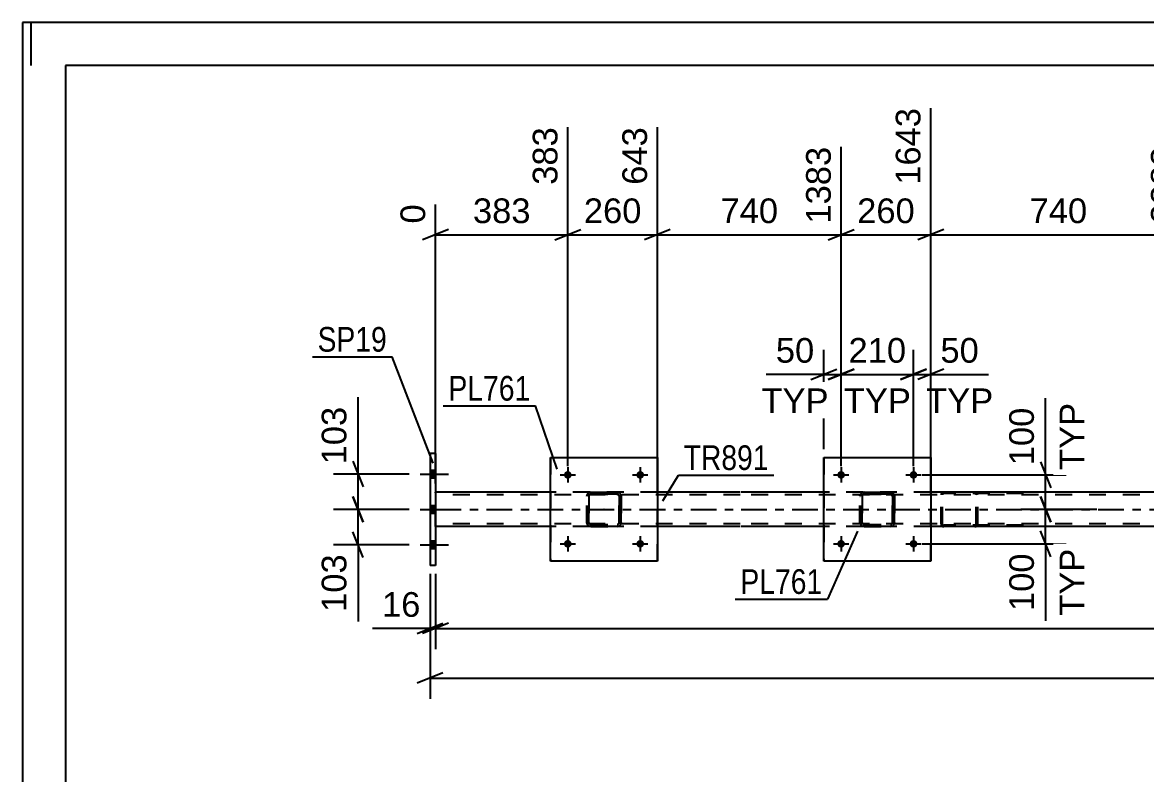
# Model space of a CAD drawing. Header units: millimetres. Extents: x 0 to 841, y 0 to 594.
# Drawn here: x 0 to 130.3, y 506.8 to 594 of the extents above; entities that cross this region are included whole.
import ezdxf

# ---------------------------------------------------------------- set-up
doc = ezdxf.new("R2010")
doc.units = ezdxf.units.MM
doc.linetypes.add('DXK_LINE_DOT2', pattern=[3.9198, 1.9599, -1.9599])
doc.linetypes.add('DXK_LINE_DOT3', pattern=[5.9187, 2.979, -0.9799, 0.9799, -0.9799])
doc.styles.add('Arial', font='ARIAL.TTF', dxfattribs={"height": 0.2})
doc.styles.add('Arial Narrow', font='ARIALN.TTF', dxfattribs={"height": 0.2})

# ---------------------------------------------------------------- blocks, each defined once
blk = doc.blocks.new('Unknown-814761036-1137')
at = {"color": 5, "linetype": 'Continuous'}
for p, q in [((841, 594), (0, 594)), ((0, 594), (0, 0)), ((1, 589), (1, 594)), ((836, 589), (5, 589)), ((5, 589), (5, 5))]:
    blk.add_line(p, q, dxfattribs=at)
blk = doc.blocks.new('Part-814761036-1291 - 1274')
at = {"color": 2, "linetype": 'Continuous'}
for p, q in [((47.91, 543.99), (47.27, 543.99)), ((47.27, 543.99), (47.27, 530.99)), ((47.91, 543.99), (47.91, 530.99)), ((47.91, 530.99), (47.27, 530.99))]:
    blk.add_line(p, q, dxfattribs=at)
blk = doc.blocks.new('Part-814761036-1306 - 1274')
at = {"color": 2, "linetype": 'Continuous'}
for p, q in [((61.25, 539.49), (47.91, 539.49)), ((83.25, 539.49), (73.65, 539.49)), ((92.95, 539.49), (83.35, 539.49)), ((132.95, 539.49), (105.35, 539.49)), ((61.25, 535.49), (47.91, 535.49)), ((83.25, 535.49), (73.65, 535.49)), ((92.95, 535.49), (83.35, 535.49)), ((132.95, 535.49), (105.35, 535.49))]:
    blk.add_line(p, q, dxfattribs=at)
at = {"color": 7, "linetype": 'DXK_LINE_DOT2'}
for p, q in [((47.91, 535.49), (47.91, 539.49)), ((73.65, 539.49), (61.25, 539.49)), ((105.35, 539.49), (92.95, 539.49)), ((83.25, 539.17), (47.91, 539.17)), ((760.68, 539.17), (83.35, 539.17)), ((83.25, 535.81), (47.91, 535.81)), ((73.65, 535.49), (61.25, 535.49)), ((760.68, 535.81), (83.35, 535.81)), ((105.35, 535.49), (92.95, 535.49))]:
    blk.add_line(p, q, dxfattribs=at)
at = {"color": 7, "linetype": 'DXK_LINE_DOT3'}
for p, q in [((47.91, 537.49), (83.25, 537.49)), ((83.35, 537.49), (760.68, 537.49))]:
    blk.add_line(p, q, dxfattribs=at)
blk = doc.blocks.new('Bolt-814761036-1453 - 1274')
at = {"linetype": 'Continuous'}
for points in [[(62.81, 533.49), (62.82, 533.58), (62.85, 533.67), (62.89, 533.75), (62.95, 533.82), (63.03, 533.87), (63.11, 533.91), (63.2, 533.93), (63.3, 533.93), (63.39, 533.91), (63.47, 533.87), (63.54, 533.82), (63.61, 533.75), (63.65, 533.67), (63.68, 533.58), (63.69, 533.49), (63.68, 533.4), (63.65, 533.31), (63.61, 533.23), (63.54, 533.16), (63.47, 533.11), (63.39, 533.07), (63.3, 533.05), (63.2, 533.05), (63.11, 533.07), (63.03, 533.11), (62.95, 533.16), (62.89, 533.23), (62.85, 533.31), (62.82, 533.4)], [(71.21, 533.49), (71.22, 533.58), (71.25, 533.67), (71.29, 533.75), (71.35, 533.82), (71.43, 533.87), (71.51, 533.91), (71.6, 533.93), (71.7, 533.93), (71.79, 533.91), (71.87, 533.87), (71.94, 533.82), (72.01, 533.75), (72.05, 533.67), (72.08, 533.58), (72.09, 533.49), (72.08, 533.4), (72.05, 533.31), (72.01, 533.23), (71.94, 533.16), (71.87, 533.11), (71.79, 533.07), (71.7, 533.05), (71.6, 533.05), (71.51, 533.07), (71.43, 533.11), (71.35, 533.16), (71.29, 533.23), (71.25, 533.31), (71.22, 533.4)]]:
    blk.add_hatch(color=1, dxfattribs=at).paths.add_polyline_path(points)
at = {"color": 1, "linetype": 'Continuous'}
for p, q in [((63.25, 534.37), (63.25, 532.61)), ((71.65, 534.37), (71.65, 532.61)), ((62.37, 533.49), (64.13, 533.49)), ((70.77, 533.49), (72.53, 533.49))]:
    blk.add_line(p, q, dxfattribs=at)
blk = doc.blocks.new('Bolt-814761036-1458 - 1274')
at = {"linetype": 'Continuous'}
for points in [[(47.91, 541.15), (47.91, 542.03), (47.27, 542.03), (47.27, 541.15)], [(47.91, 541.15), (47.91, 542.03), (47.27, 542.03), (47.27, 541.15)], [(47.91, 541.15), (47.91, 542.03), (47.27, 542.03), (47.27, 541.15)], [(47.91, 537.05), (47.91, 537.93), (47.27, 537.93), (47.27, 537.05)], [(47.91, 537.05), (47.91, 537.93), (47.27, 537.93), (47.27, 537.05)], [(47.91, 532.95), (47.91, 533.83), (47.27, 533.83), (47.27, 532.95)], [(47.91, 532.95), (47.91, 533.83), (47.27, 533.83), (47.27, 532.95)], [(47.91, 532.95), (47.91, 533.83), (47.27, 533.83), (47.27, 532.95)]]:
    blk.add_hatch(color=1, dxfattribs=at).paths.add_polyline_path(points)
at = {"color": 1, "linetype": 'Continuous'}
for p, q in [((47.27, 542.03), (47.91, 542.03)), ((47.27, 542.03), (47.91, 542.03)), ((47.27, 542.03), (47.91, 542.03)), ((46.11, 541.59), (49.43, 541.59)), ((46.11, 541.59), (49.43, 541.59)), ((46.11, 541.59), (49.43, 541.59)), ((47.27, 541.15), (47.91, 541.15)), ((47.27, 541.15), (47.91, 541.15)), ((47.27, 541.15), (47.91, 541.15)), ((46.11, 537.49), (49.43, 537.49)), ((46.11, 537.49), (49.43, 537.49)), ((47.27, 537.93), (47.91, 537.93)), ((47.27, 537.93), (47.91, 537.93)), ((47.27, 537.05), (47.91, 537.05)), ((47.27, 537.05), (47.91, 537.05)), ((46.11, 533.39), (49.43, 533.39)), ((46.11, 533.39), (49.43, 533.39)), ((46.11, 533.39), (49.43, 533.39)), ((47.27, 533.83), (47.91, 533.83)), ((47.27, 533.83), (47.91, 533.83)), ((47.27, 533.83), (47.91, 533.83)), ((47.27, 532.95), (47.91, 532.95)), ((47.27, 532.95), (47.91, 532.95)), ((47.27, 532.95), (47.91, 532.95))]:
    blk.add_line(p, q, dxfattribs=at)
blk = doc.blocks.new('Part-814761036-1539 - 1274')
at = {"color": 7, "linetype": 'DXK_LINE_DOT2'}
for p, q in [((97.44, 539.45), (97.62, 539.49)), ((97.63, 539.49), (97.45, 539.45)), ((97.63, 539.49), (97.62, 539.49)), ((97.62, 539.49), (100.66, 539.49)), ((97.63, 539.49), (100.67, 539.49)), ((100.66, 539.49), (100.67, 539.49)), ((100.66, 539.49), (100.85, 539.45)), ((100.85, 539.45), (100.67, 539.49)), ((97.14, 539.01), (97.18, 539.19)), ((97.14, 539.01), (97.15, 539.01)), ((97.14, 535.97), (97.14, 539.01)), ((97.19, 539.19), (97.15, 539.01)), ((97.15, 535.97), (97.15, 539.01)), ((97.4, 539.1), (97.38, 539.01)), ((97.39, 539.01), (97.38, 539.01)), ((97.38, 539.01), (97.38, 535.97)), ((97.39, 539.01), (97.41, 539.1)), ((97.39, 535.97), (97.39, 539.01)), ((97.45, 539.18), (97.4, 539.1)), ((97.41, 539.1), (97.46, 539.18)), ((97.53, 539.23), (97.45, 539.18)), ((97.46, 539.18), (97.54, 539.23)), ((97.62, 539.25), (97.53, 539.23)), ((97.54, 539.23), (97.63, 539.25)), ((97.62, 539.25), (97.63, 539.25)), ((100.66, 539.25), (97.62, 539.25)), ((97.63, 539.25), (100.67, 539.25)), ((100.67, 539.25), (100.66, 539.25)), ((100.76, 539.23), (100.66, 539.25)), ((100.67, 539.25), (100.76, 539.23)), ((100.76, 539.23), (100.76, 539.23)), ((100.76, 539.23), (100.84, 539.18)), ((100.83, 539.18), (100.76, 539.23)), ((100.89, 539.1), (100.83, 539.18)), ((100.84, 539.18), (100.89, 539.1)), ((100.89, 539.1), (100.91, 539.01)), ((100.9, 539.01), (100.89, 539.1)), ((100.91, 539.01), (100.9, 539.01)), ((100.9, 539.01), (100.9, 535.97)), ((100.91, 535.97), (100.91, 539.01)), ((101.11, 539.19), (101.14, 539.01)), ((101.15, 539.01), (101.11, 539.19)), ((101.15, 539.01), (101.14, 539.01)), ((101.14, 539.01), (101.14, 535.97)), ((101.15, 535.97), (101.15, 539.01)), ((97.15, 535.97), (97.14, 535.97)), ((97.18, 535.78), (97.14, 535.97)), ((97.15, 535.97), (97.19, 535.78)), ((97.38, 535.97), (97.39, 535.97)), ((97.38, 535.97), (97.4, 535.88)), ((97.41, 535.88), (97.39, 535.97)), ((97.4, 535.88), (97.45, 535.8)), ((97.46, 535.8), (97.41, 535.88)), ((97.44, 535.53), (97.45, 535.52)), ((97.62, 535.49), (97.44, 535.53)), ((97.45, 535.8), (97.53, 535.75)), ((97.45, 535.52), (97.63, 535.49)), ((97.54, 535.75), (97.46, 535.8)), ((97.53, 535.75), (97.62, 535.73)), ((97.63, 535.73), (97.54, 535.75)), ((97.63, 535.73), (97.62, 535.73)), ((97.62, 535.73), (100.66, 535.73)), ((97.63, 535.49), (97.62, 535.49)), ((97.62, 535.49), (100.66, 535.49)), ((97.63, 535.73), (100.67, 535.73)), ((97.63, 535.49), (100.67, 535.49)), ((100.66, 535.73), (100.76, 535.75)), ((100.66, 535.73), (100.67, 535.73)), ((100.85, 535.53), (100.66, 535.49)), ((100.66, 535.49), (100.67, 535.49)), ((100.76, 535.75), (100.67, 535.73)), ((100.67, 535.49), (100.85, 535.52)), ((100.84, 535.8), (100.76, 535.75)), ((100.76, 535.75), (100.83, 535.8)), ((100.83, 535.8), (100.89, 535.88)), ((100.89, 535.88), (100.84, 535.8)), ((100.91, 535.97), (100.89, 535.88)), ((100.89, 535.88), (100.9, 535.97)), ((100.9, 535.97), (100.91, 535.97)), ((101.14, 535.97), (101.11, 535.78)), ((101.11, 535.78), (101.15, 535.97)), ((101.14, 535.97), (101.15, 535.97))]:
    blk.add_line(p, q, dxfattribs=at)
at = {"color": 7, "linetype": 'DXK_LINE_DOT3'}
blk.add_line((99.15, 537.49), (99.14, 537.49), dxfattribs=at)
at = {"color": 7, "linetype": 'DXK_LINE_DOT2'}
for centre, start, end in [((97.62, 539.01), 112.5, 157.5), ((97.63, 539.01), 112.5, 157.5), ((100.66, 539.01), 22.5, 67.5), ((100.67, 539.01), 22.5, 67.5), ((97.62, 535.97), 202.5, 247.5), ((97.63, 535.97), 202.5, 247.5), ((100.66, 535.97), 292.5, 337.5), ((100.67, 535.97), 292.5, 337.5)]:
    blk.add_arc(centre, 0.48, start, end, dxfattribs=at)
blk = doc.blocks.new('Bolt-814761036-1452 - 1274')
at = {"linetype": 'Continuous'}
for points in [[(94.51, 541.49), (94.52, 541.58), (94.55, 541.67), (94.59, 541.75), (94.65, 541.82), (94.73, 541.87), (94.81, 541.91), (94.9, 541.93), (95, 541.93), (95.09, 541.91), (95.17, 541.87), (95.24, 541.82), (95.31, 541.75), (95.35, 541.67), (95.38, 541.58), (95.39, 541.49), (95.38, 541.4), (95.35, 541.31), (95.31, 541.23), (95.24, 541.16), (95.17, 541.11), (95.09, 541.07), (95, 541.05), (94.9, 541.05), (94.81, 541.07), (94.73, 541.11), (94.65, 541.16), (94.59, 541.23), (94.55, 541.31), (94.52, 541.4)], [(102.91, 541.49), (102.92, 541.58), (102.95, 541.67), (102.99, 541.75), (103.05, 541.82), (103.13, 541.87), (103.21, 541.91), (103.3, 541.93), (103.4, 541.93), (103.49, 541.91), (103.57, 541.87), (103.64, 541.82), (103.71, 541.75), (103.75, 541.67), (103.78, 541.58), (103.79, 541.49), (103.78, 541.4), (103.75, 541.31), (103.71, 541.23), (103.64, 541.16), (103.57, 541.11), (103.49, 541.07), (103.4, 541.05), (103.3, 541.05), (103.21, 541.07), (103.13, 541.11), (103.05, 541.16), (102.99, 541.23), (102.95, 541.31), (102.92, 541.4)]]:
    blk.add_hatch(color=1, dxfattribs=at).paths.add_polyline_path(points)
at = {"color": 1, "linetype": 'Continuous'}
for p, q in [((94.95, 542.37), (94.95, 540.61)), ((103.35, 542.37), (103.35, 540.61)), ((94.07, 541.49), (95.83, 541.49)), ((102.47, 541.49), (104.23, 541.49))]:
    blk.add_line(p, q, dxfattribs=at)
blk = doc.blocks.new('Bolt-814761036-1454 - 1274')
at = {"linetype": 'Continuous'}
for points in [[(62.81, 541.49), (62.82, 541.58), (62.85, 541.67), (62.89, 541.75), (62.95, 541.82), (63.03, 541.87), (63.11, 541.91), (63.2, 541.93), (63.3, 541.93), (63.39, 541.91), (63.47, 541.87), (63.54, 541.82), (63.61, 541.75), (63.65, 541.67), (63.68, 541.58), (63.69, 541.49), (63.68, 541.4), (63.65, 541.31), (63.61, 541.23), (63.54, 541.16), (63.47, 541.11), (63.39, 541.07), (63.3, 541.05), (63.2, 541.05), (63.11, 541.07), (63.03, 541.11), (62.95, 541.16), (62.89, 541.23), (62.85, 541.31), (62.82, 541.4)], [(71.21, 541.49), (71.22, 541.58), (71.25, 541.67), (71.29, 541.75), (71.35, 541.82), (71.43, 541.87), (71.51, 541.91), (71.6, 541.93), (71.7, 541.93), (71.79, 541.91), (71.87, 541.87), (71.94, 541.82), (72.01, 541.75), (72.05, 541.67), (72.08, 541.58), (72.09, 541.49), (72.08, 541.4), (72.05, 541.31), (72.01, 541.23), (71.94, 541.16), (71.87, 541.11), (71.79, 541.07), (71.7, 541.05), (71.6, 541.05), (71.51, 541.07), (71.43, 541.11), (71.35, 541.16), (71.29, 541.23), (71.25, 541.31), (71.22, 541.4)]]:
    blk.add_hatch(color=1, dxfattribs=at).paths.add_polyline_path(points)
at = {"color": 1, "linetype": 'Continuous'}
for p, q in [((63.25, 542.37), (63.25, 540.61)), ((71.65, 542.37), (71.65, 540.61)), ((62.37, 541.49), (64.13, 541.49)), ((70.77, 541.49), (72.53, 541.49))]:
    blk.add_line(p, q, dxfattribs=at)
blk = doc.blocks.new('Bolt-814761036-1469 - 1274')
at = {"linetype": 'Continuous'}
for points in [[(94.51, 533.49), (94.52, 533.58), (94.55, 533.67), (94.59, 533.75), (94.65, 533.82), (94.73, 533.87), (94.81, 533.91), (94.9, 533.93), (95, 533.93), (95.09, 533.91), (95.17, 533.87), (95.24, 533.82), (95.31, 533.75), (95.35, 533.67), (95.38, 533.58), (95.39, 533.49), (95.38, 533.4), (95.35, 533.31), (95.31, 533.23), (95.24, 533.16), (95.17, 533.11), (95.09, 533.07), (95, 533.05), (94.9, 533.05), (94.81, 533.07), (94.73, 533.11), (94.65, 533.16), (94.59, 533.23), (94.55, 533.31), (94.52, 533.4)], [(102.91, 533.49), (102.92, 533.58), (102.95, 533.67), (102.99, 533.75), (103.05, 533.82), (103.13, 533.87), (103.21, 533.91), (103.3, 533.93), (103.4, 533.93), (103.49, 533.91), (103.57, 533.87), (103.64, 533.82), (103.71, 533.75), (103.75, 533.67), (103.78, 533.58), (103.79, 533.49), (103.78, 533.4), (103.75, 533.31), (103.71, 533.23), (103.64, 533.16), (103.57, 533.11), (103.49, 533.07), (103.4, 533.05), (103.3, 533.05), (103.21, 533.07), (103.13, 533.11), (103.05, 533.16), (102.99, 533.23), (102.95, 533.31), (102.92, 533.4)]]:
    blk.add_hatch(color=1, dxfattribs=at).paths.add_polyline_path(points)
at = {"color": 1, "linetype": 'Continuous'}
for p, q in [((94.95, 534.37), (94.95, 532.61)), ((103.35, 534.37), (103.35, 532.61)), ((94.07, 533.49), (95.83, 533.49)), ((102.47, 533.49), (104.23, 533.49))]:
    blk.add_line(p, q, dxfattribs=at)
blk = doc.blocks.new('Part-814761036-1478 - 1274')
at = {"color": 7, "linetype": 'DXK_LINE_DOT2'}
for p, q in [((106.56, 539.29), (106.54, 539.17)), ((106.72, 539.23), (106.76, 539.28)), ((106.88, 539.49), (106.75, 539.46)), ((106.76, 539.28), (106.81, 539.32)), ((106.81, 539.32), (106.88, 539.33)), ((116.11, 539.49), (106.88, 539.49)), ((116.11, 539.33), (106.88, 539.33)), ((110.58, 539.46), (110.45, 539.49)), ((110.45, 539.33), (110.52, 539.32)), ((110.52, 539.32), (110.54, 539.3)), ((110.54, 539.3), (110.57, 539.28)), ((110.57, 539.28), (110.61, 539.23)), ((110.79, 539.17), (110.77, 539.29)), ((106.54, 535.81), (106.54, 539.17)), ((106.71, 539.17), (106.72, 539.23)), ((106.71, 535.81), (106.71, 539.17)), ((110.61, 539.23), (110.62, 539.17)), ((110.62, 535.81), (110.62, 539.17)), ((110.79, 535.81), (110.79, 539.17)), ((106.54, 535.81), (106.56, 535.69)), ((106.72, 535.75), (106.71, 535.81)), ((106.76, 535.7), (106.72, 535.75)), ((106.75, 535.51), (106.88, 535.49)), ((106.76, 535.7), (106.79, 535.68)), ((106.79, 535.68), (106.81, 535.66)), ((106.81, 535.66), (106.88, 535.65)), ((116.11, 535.65), (106.88, 535.65)), ((116.11, 535.49), (106.88, 535.49)), ((110.52, 535.66), (110.45, 535.65)), ((110.45, 535.49), (110.58, 535.51)), ((110.57, 535.7), (110.52, 535.66)), ((110.61, 535.75), (110.57, 535.7)), ((110.62, 535.81), (110.61, 535.75)), ((110.77, 535.69), (110.79, 535.81))]:
    blk.add_line(p, q, dxfattribs=at)
for centre, start, end in [((106.86, 539.15), 110.7583, 155.68), ((110.47, 539.15), 24.32, 69.2417), ((106.86, 535.82), 204.32, 249.2417), ((110.47, 535.82), 290.7583, 335.68)]:
    blk.add_arc(centre, 0.331, start, end, dxfattribs=at)
blk = doc.blocks.new('Part-814761036-1532 - 1274')
at = {"color": 2, "linetype": 'Continuous'}
for p, q in [((61.25, 531.49), (61.25, 543.49)), ((61.25, 543.49), (61.25, 543.49)), ((61.25, 543.49), (73.65, 543.49)), ((73.65, 543.49), (73.65, 531.49)), ((61.25, 531.49), (61.25, 531.49)), ((73.65, 531.49), (61.25, 531.49))]:
    blk.add_line(p, q, dxfattribs=at)
at = {"color": 7, "linetype": 'DXK_LINE_DOT2'}
for p, q in [((61.25, 543.49), (61.25, 531.49)), ((61.25, 543.49), (61.25, 543.49)), ((73.65, 531.49), (73.65, 543.49)), ((61.25, 531.49), (61.25, 531.49))]:
    blk.add_line(p, q, dxfattribs=at)
blk = doc.blocks.new('Part-814761036-1533 - 1274')
at = {"color": 7, "linetype": 'DXK_LINE_DOT2'}
for p, q in [((65.74, 539.45), (65.92, 539.49)), ((65.93, 539.49), (65.75, 539.45)), ((65.93, 539.49), (65.92, 539.49)), ((65.92, 539.49), (68.96, 539.49)), ((65.93, 539.49), (68.97, 539.49)), ((68.96, 539.49), (68.97, 539.49)), ((68.96, 539.49), (69.15, 539.45)), ((69.15, 539.45), (68.97, 539.49)), ((65.44, 539.01), (65.48, 539.19)), ((65.44, 539.01), (65.45, 539.01)), ((65.44, 535.97), (65.44, 539.01)), ((65.49, 539.19), (65.45, 539.01)), ((65.45, 535.97), (65.45, 539.01)), ((65.7, 539.1), (65.68, 539.01)), ((65.69, 539.01), (65.68, 539.01)), ((65.68, 539.01), (65.68, 535.97)), ((65.69, 539.01), (65.71, 539.1)), ((65.69, 535.97), (65.69, 539.01)), ((65.75, 539.18), (65.7, 539.1)), ((65.71, 539.1), (65.76, 539.18)), ((65.83, 539.23), (65.75, 539.18)), ((65.76, 539.18), (65.84, 539.23)), ((65.92, 539.25), (65.83, 539.23)), ((65.84, 539.23), (65.93, 539.25)), ((65.92, 539.25), (65.93, 539.25)), ((68.96, 539.25), (65.92, 539.25)), ((65.93, 539.25), (68.97, 539.25)), ((68.97, 539.25), (68.96, 539.25)), ((69.06, 539.23), (68.96, 539.25)), ((68.97, 539.25), (69.06, 539.23)), ((69.06, 539.23), (69.06, 539.23)), ((69.06, 539.23), (69.14, 539.18)), ((69.13, 539.18), (69.06, 539.23)), ((69.19, 539.1), (69.13, 539.18)), ((69.14, 539.18), (69.19, 539.1)), ((69.19, 539.1), (69.21, 539.01)), ((69.2, 539.01), (69.19, 539.1)), ((69.21, 539.01), (69.2, 539.01)), ((69.2, 539.01), (69.2, 535.97)), ((69.21, 535.97), (69.21, 539.01)), ((69.41, 539.19), (69.44, 539.01)), ((69.45, 539.01), (69.41, 539.19)), ((69.45, 539.01), (69.44, 539.01)), ((69.44, 539.01), (69.44, 535.97)), ((69.45, 535.97), (69.45, 539.01)), ((65.45, 535.97), (65.44, 535.97)), ((65.48, 535.78), (65.44, 535.97)), ((65.45, 535.97), (65.49, 535.78)), ((65.68, 535.97), (65.69, 535.97)), ((65.68, 535.97), (65.7, 535.88)), ((65.71, 535.88), (65.69, 535.97)), ((65.7, 535.88), (65.75, 535.8)), ((65.76, 535.8), (65.71, 535.88)), ((65.74, 535.53), (65.75, 535.52)), ((65.92, 535.49), (65.74, 535.53)), ((65.75, 535.8), (65.83, 535.75)), ((65.75, 535.52), (65.93, 535.49)), ((65.84, 535.75), (65.76, 535.8)), ((65.83, 535.75), (65.92, 535.73)), ((65.93, 535.73), (65.84, 535.75)), ((65.93, 535.73), (65.92, 535.73)), ((65.92, 535.73), (68.96, 535.73)), ((65.93, 535.49), (65.92, 535.49)), ((65.92, 535.49), (68.96, 535.49)), ((65.93, 535.73), (68.97, 535.73)), ((65.93, 535.49), (68.97, 535.49)), ((68.96, 535.73), (69.06, 535.75)), ((68.96, 535.73), (68.97, 535.73)), ((69.15, 535.53), (68.96, 535.49)), ((68.96, 535.49), (68.97, 535.49)), ((69.06, 535.75), (68.97, 535.73)), ((68.97, 535.49), (69.15, 535.52)), ((69.14, 535.8), (69.06, 535.75)), ((69.06, 535.75), (69.13, 535.8)), ((69.13, 535.8), (69.19, 535.88)), ((69.19, 535.88), (69.14, 535.8)), ((69.21, 535.97), (69.19, 535.88)), ((69.19, 535.88), (69.2, 535.97)), ((69.2, 535.97), (69.21, 535.97)), ((69.44, 535.97), (69.41, 535.78)), ((69.41, 535.78), (69.45, 535.97)), ((69.44, 535.97), (69.45, 535.97))]:
    blk.add_line(p, q, dxfattribs=at)
at = {"color": 7, "linetype": 'DXK_LINE_DOT3'}
blk.add_line((67.45, 537.49), (67.44, 537.49), dxfattribs=at)
at = {"color": 7, "linetype": 'DXK_LINE_DOT2'}
for centre, start, end in [((65.92, 539.01), 112.5, 157.5), ((65.93, 539.01), 112.5, 157.5), ((68.96, 539.01), 22.5, 67.5), ((68.97, 539.01), 22.5, 67.5), ((65.92, 535.97), 202.5, 247.5), ((65.93, 535.97), 202.5, 247.5), ((68.96, 535.97), 292.5, 337.5), ((68.97, 535.97), 292.5, 337.5)]:
    blk.add_arc(centre, 0.48, start, end, dxfattribs=at)
blk = doc.blocks.new('Part-814761036-1538 - 1274')
at = {"color": 2, "linetype": 'Continuous'}
for p, q in [((92.95, 531.49), (92.95, 543.49)), ((92.95, 543.49), (92.95, 543.49)), ((92.95, 543.49), (105.35, 543.49)), ((105.35, 543.49), (105.35, 531.49)), ((92.95, 531.49), (92.95, 531.49)), ((105.35, 531.49), (92.95, 531.49))]:
    blk.add_line(p, q, dxfattribs=at)
at = {"color": 7, "linetype": 'DXK_LINE_DOT2'}
for p, q in [((92.95, 543.49), (92.95, 531.49)), ((92.95, 543.49), (92.95, 543.49)), ((105.35, 531.49), (105.35, 543.49)), ((92.95, 531.49), (92.95, 531.49))]:
    blk.add_line(p, q, dxfattribs=at)
blk = doc.blocks.new('StraightDimension-814761036-1686 - 1274')
at = {"color": 7, "linetype": 'Continuous'}
for p, q in [((47.27, 529.99), (47.27, 521.27)), ((47.91, 529.99), (47.91, 521.27)), ((47.27, 523.67), (40.58, 523.67)), ((47.27, 523.67), (40.58, 523.67)), ((45.77, 523.07), (48.77, 524.27)), ((49.41, 524.27), (46.41, 523.07)), ((47.27, 523.67), (47.91, 523.67))]:
    blk.add_line(p, q, dxfattribs=at)
at = {"color": 0}
blk.add_wipeout([(46.75, 524.42), (46.75, 528.62), (41.1, 528.62), (41.1, 524.42)], dxfattribs=at)
at = {"color": 3, "style": 'Arial'}
blk.add_text('16', height=2.865, dxfattribs=at).set_placement((41.7, 525.02))
blk = doc.blocks.new('StraightDimension-814761036-12335 - 1274')
at = {"color": 7, "linetype": 'Continuous'}
for p, q in [((105.35, 540.49), (105.35, 584.05)), ((94.95, 542.49), (94.95, 579.55)), ((93.45, 568.76), (96.45, 569.96)), ((94.95, 569.36), (105.35, 569.36)), ((106.85, 569.96), (103.85, 568.76))]:
    blk.add_line(p, q, dxfattribs=at)
at = {"color": 0}
blk.add_wipeout([(104.08, 570.11), (104.08, 574.31), (96.21, 574.31), (96.21, 570.11)], dxfattribs=at)
at = {"color": 3, "style": 'Arial'}
blk.add_text('260', height=2.865, dxfattribs=at).set_placement((96.81, 570.71))
at = {"color": 0, "linetype": 'Continuous'}
blk.add_wipeout([(104.75, 584.65), (100.55, 584.65), (100.55, 574.56), (104.75, 574.56)], dxfattribs=at)
at = {"color": 3, "linetype": 'Continuous', "style": 'Arial'}
blk.add_text('1643', height=2.865, rotation=90.0002, dxfattribs=at).set_placement((104.15, 575.16))
blk = doc.blocks.new('StraightDimension-814761036-1625 - 1274')
at = {"color": 7, "linetype": 'Continuous'}
for p, q in [((118.66, 541.49), (118.66, 550.41)), ((118.66, 541.49), (118.66, 550.41)), ((118.06, 542.99), (119.26, 539.99)), ((104.35, 541.49), (121.06, 541.49)), ((118.66, 537.49), (118.66, 541.49)), ((119.26, 535.99), (118.06, 538.99)), ((124.62, 537.49), (115.81, 537.49))]:
    blk.add_line(p, q, dxfattribs=at)
at = {"color": 0}
blk.add_wipeout([(117.91, 549.88), (113.71, 549.88), (113.71, 542.01), (117.91, 542.01)], dxfattribs=at)
at = {"color": 0, "linetype": 'Continuous'}
blk.add_wipeout([(123.76, 550.44), (119.56, 550.44), (119.56, 541.46), (123.76, 541.46)], dxfattribs=at)
at = {"color": 3, "style": 'Arial'}
blk.add_text('100', height=2.865, rotation=90.0002, dxfattribs=at).set_placement((117.31, 542.61))
at = {"color": 3, "linetype": 'Continuous', "style": 'Arial'}
blk.add_text('TYP', height=2.865, rotation=90.0002, dxfattribs=at).set_placement((123.16, 542.06))
blk = doc.blocks.new('StraightDimension-814761036-1596 - 1274')
at = {"color": 7, "linetype": 'Continuous'}
for p, q in [((118.06, 538.99), (119.26, 535.99)), ((124.62, 537.49), (115.81, 537.49)), ((118.66, 533.49), (118.66, 537.49)), ((119.26, 531.99), (118.06, 534.99)), ((104.35, 533.49), (121.06, 533.49)), ((118.66, 533.49), (118.66, 524.57)), ((118.66, 533.49), (118.66, 524.57))]:
    blk.add_line(p, q, dxfattribs=at)
at = {"color": 0}
blk.add_wipeout([(117.91, 532.96), (113.71, 532.96), (113.71, 525.09), (117.91, 525.09)], dxfattribs=at)
at = {"color": 0, "linetype": 'Continuous'}
blk.add_wipeout([(123.76, 533.52), (119.56, 533.52), (119.56, 524.54), (123.76, 524.54)], dxfattribs=at)
at = {"color": 3, "style": 'Arial'}
blk.add_text('100', height=2.865, rotation=90.0002, dxfattribs=at).set_placement((117.31, 525.69))
at = {"color": 3, "linetype": 'Continuous', "style": 'Arial'}
blk.add_text('TYP', height=2.865, rotation=90.0002, dxfattribs=at).set_placement((123.16, 525.14))
blk = doc.blocks.new('StraightDimension-814761036-1646 - 1274')
at = {"color": 7, "linetype": 'Continuous'}
for p, q in [((92.95, 544.49), (92.95, 556.01)), ((94.95, 542.49), (94.95, 556.01)), ((91.45, 552.56), (94.45, 553.76)), ((96.45, 553.76), (93.45, 552.56)), ((92.95, 553.16), (86.25, 553.16)), ((92.95, 553.16), (86.25, 553.16)), ((92.95, 553.16), (94.95, 553.16))]:
    blk.add_line(p, q, dxfattribs=at)
at = {"color": 0}
blk.add_wipeout([(92.42, 553.91), (92.42, 558.11), (86.78, 558.11), (86.78, 553.91)], dxfattribs=at)
at = {"color": 0, "linetype": 'Continuous'}
blk.add_wipeout([(94.09, 548.06), (94.09, 552.26), (85.11, 552.26), (85.11, 548.06)], dxfattribs=at)
at = {"color": 3, "style": 'Arial'}
blk.add_text('50', height=2.865, dxfattribs=at).set_placement((87.38, 554.51))
at = {"color": 3, "linetype": 'Continuous', "style": 'Arial'}
blk.add_text('TYP', height=2.865, dxfattribs=at).set_placement((85.71, 548.66))
blk = doc.blocks.new('StraightDimension-814761036-1654 - 1274')
at = {"color": 7, "linetype": 'Continuous'}
for p, q in [((94.95, 542.49), (94.95, 556.01)), ((103.35, 542.49), (103.35, 556.01)), ((93.45, 552.56), (96.45, 553.76)), ((104.85, 553.76), (101.85, 552.56)), ((94.95, 553.16), (103.35, 553.16))]:
    blk.add_line(p, q, dxfattribs=at)
at = {"color": 0}
blk.add_wipeout([(103.08, 553.91), (103.08, 558.11), (95.21, 558.11), (95.21, 553.91)], dxfattribs=at)
at = {"color": 0, "linetype": 'Continuous'}
blk.add_wipeout([(103.64, 548.06), (103.64, 552.26), (94.66, 552.26), (94.66, 548.06)], dxfattribs=at)
at = {"color": 3, "style": 'Arial'}
blk.add_text('210', height=2.865, dxfattribs=at).set_placement((95.81, 554.51))
at = {"color": 3, "linetype": 'Continuous', "style": 'Arial'}
blk.add_text('TYP', height=2.865, dxfattribs=at).set_placement((95.26, 548.66))
blk = doc.blocks.new('StraightDimension-814761036-1658 - 1274')
at = {"color": 7, "linetype": 'Continuous'}
for p, q in [((103.35, 542.49), (103.35, 556.01)), ((105.35, 544.49), (105.35, 556.01)), ((101.85, 552.56), (104.85, 553.76)), ((106.85, 553.76), (103.85, 552.56)), ((103.35, 553.16), (105.35, 553.16)), ((105.35, 553.16), (112.05, 553.16)), ((105.35, 553.16), (112.05, 553.16))]:
    blk.add_line(p, q, dxfattribs=at)
at = {"color": 0}
blk.add_wipeout([(111.52, 553.91), (111.52, 558.11), (105.87, 558.11), (105.87, 553.91)], dxfattribs=at)
at = {"color": 0, "linetype": 'Continuous'}
blk.add_wipeout([(113.19, 548.06), (113.19, 552.26), (104.21, 552.26), (104.21, 548.06)], dxfattribs=at)
at = {"color": 3, "style": 'Arial'}
blk.add_text('50', height=2.865, dxfattribs=at).set_placement((106.47, 554.51))
at = {"color": 3, "linetype": 'Continuous', "style": 'Arial'}
blk.add_text('TYP', height=2.865, dxfattribs=at).set_placement((104.81, 548.66))
blk = doc.blocks.new('StraightDimension-814761036-1676 - 1274')
at = {"color": 7, "linetype": 'Continuous'}
for p, q in [((47.91, 529.99), (47.91, 521.27)), ((49.41, 524.27), (46.41, 523.07)), ((47.91, 523.67), (760.68, 523.67))]:
    blk.add_line(p, q, dxfattribs=at)
blk = doc.blocks.new('StraightDimension-814761036-1697 - 1274')
at = {"color": 7, "linetype": 'Continuous'}
for p, q in [((47.27, 529.99), (47.27, 515.5)), ((48.77, 518.5), (45.77, 517.3)), ((47.27, 517.9), (761.32, 517.9))]:
    blk.add_line(p, q, dxfattribs=at)
blk = doc.blocks.new('StraightDimension-814761036-6206 - 1274')
at = {"color": 7, "linetype": 'Continuous'}
for p, q in [((38.32, 538.99), (39.52, 535.99)), ((44.87, 537.49), (36.07, 537.49)), ((38.92, 533.39), (38.92, 537.49)), ((39.52, 531.89), (38.32, 534.89)), ((44.87, 533.39), (36.07, 533.39)), ((38.92, 533.39), (38.92, 524.47)), ((38.92, 533.39), (38.92, 524.47))]:
    blk.add_line(p, q, dxfattribs=at)
at = {"color": 0}
blk.add_wipeout([(38.17, 532.86), (33.97, 532.86), (33.97, 524.99), (38.17, 524.99)], dxfattribs=at)
at = {"color": 3, "style": 'Arial'}
blk.add_text('103', height=2.865, rotation=90.0002, dxfattribs=at).set_placement((37.57, 525.59))
blk = doc.blocks.new('StraightDimension-814761036-6208 - 1274')
at = {"color": 7, "linetype": 'Continuous'}
for p, q in [((38.92, 541.59), (38.92, 550.51)), ((38.92, 541.59), (38.92, 550.51)), ((38.32, 543.09), (39.52, 540.09)), ((44.87, 541.59), (36.07, 541.59)), ((38.92, 537.49), (38.92, 541.59)), ((39.52, 535.99), (38.32, 538.99)), ((44.87, 537.49), (36.07, 537.49))]:
    blk.add_line(p, q, dxfattribs=at)
at = {"color": 0}
blk.add_wipeout([(38.17, 549.98), (33.97, 549.98), (33.97, 542.11), (38.17, 542.11)], dxfattribs=at)
at = {"color": 3, "style": 'Arial'}
blk.add_text('103', height=2.865, rotation=90.0002, dxfattribs=at).set_placement((37.57, 542.71))
blk = doc.blocks.new('StraightDimension-814761036-12334 - 1274')
at = {"color": 7, "linetype": 'Continuous'}
for p, q in [((105.35, 540.49), (105.35, 584.05)), ((134.95, 542.49), (134.95, 579.55)), ((106.85, 569.96), (103.85, 568.76)), ((105.35, 569.36), (134.95, 569.36)), ((133.45, 568.76), (136.45, 569.96))]:
    blk.add_line(p, q, dxfattribs=at)
at = {"color": 0}
blk.add_wipeout([(124.08, 570.11), (124.08, 574.31), (116.21, 574.31), (116.21, 570.11)], dxfattribs=at)
at = {"color": 3, "style": 'Arial'}
blk.add_text('740', height=2.865, dxfattribs=at).set_placement((116.81, 570.71))
at = {"color": 0, "linetype": 'Continuous'}
blk.add_wipeout([(134.35, 580.15), (130.15, 580.15), (130.15, 570.06), (134.35, 570.06)], dxfattribs=at)
at = {"color": 3, "linetype": 'Continuous', "style": 'Arial'}
blk.add_text('2383', height=2.865, rotation=90.0002, dxfattribs=at).set_placement((133.75, 570.66))
blk = doc.blocks.new('StraightDimension-814761036-12336 - 1274')
at = {"color": 7, "linetype": 'Continuous'}
for p, q in [((73.64, 540.49), (73.64, 581.83)), ((94.95, 542.49), (94.95, 579.55)), ((75.14, 569.96), (72.14, 568.76)), ((73.64, 569.36), (94.95, 569.36)), ((93.45, 568.76), (96.45, 569.96))]:
    blk.add_line(p, q, dxfattribs=at)
at = {"color": 0}
blk.add_wipeout([(88.23, 570.11), (88.23, 574.31), (80.36, 574.31), (80.36, 570.11)], dxfattribs=at)
at = {"color": 3, "style": 'Arial'}
blk.add_text('740', height=2.865, dxfattribs=at).set_placement((80.96, 570.71))
at = {"color": 0, "linetype": 'Continuous'}
blk.add_wipeout([(94.35, 580.15), (90.15, 580.15), (90.15, 570.06), (94.35, 570.06)], dxfattribs=at)
at = {"color": 3, "linetype": 'Continuous', "style": 'Arial'}
blk.add_text('1383', height=2.865, rotation=90.0002, dxfattribs=at).set_placement((93.75, 570.66))
blk = doc.blocks.new('StraightDimension-814761036-12337 - 1274')
at = {"color": 7, "linetype": 'Continuous'}
for p, q in [((63.25, 542.49), (63.25, 581.83)), ((73.64, 540.49), (73.64, 581.83)), ((61.75, 568.76), (64.75, 569.96)), ((63.25, 569.36), (73.64, 569.36)), ((75.14, 569.96), (72.14, 568.76))]:
    blk.add_line(p, q, dxfattribs=at)
at = {"color": 0}
blk.add_wipeout([(72.38, 570.11), (72.38, 574.31), (64.51, 574.31), (64.51, 570.11)], dxfattribs=at)
at = {"color": 3, "style": 'Arial'}
blk.add_text('260', height=2.865, dxfattribs=at).set_placement((65.11, 570.71))
at = {"color": 0, "linetype": 'Continuous'}
blk.add_wipeout([(73.04, 582.43), (68.84, 582.43), (68.84, 574.56), (73.04, 574.56)], dxfattribs=at)
at = {"color": 3, "linetype": 'Continuous', "style": 'Arial'}
blk.add_text('643', height=2.865, rotation=90.0002, dxfattribs=at).set_placement((72.44, 575.16))
blk = doc.blocks.new('StraightDimension-814761036-12338 - 1274')
at = {"color": 7, "linetype": 'Continuous'}
for p, q in [((63.25, 542.49), (63.25, 581.83)), ((47.91, 540.49), (47.91, 572.88)), ((49.41, 569.96), (46.41, 568.76)), ((47.91, 569.36), (63.25, 569.36)), ((61.75, 568.76), (64.75, 569.96))]:
    blk.add_line(p, q, dxfattribs=at)
at = {"color": 0}
blk.add_wipeout([(59.52, 570.11), (59.52, 574.31), (51.65, 574.31), (51.65, 570.11)], dxfattribs=at)
at = {"color": 3, "style": 'Arial'}
blk.add_text('383', height=2.865, dxfattribs=at).set_placement((52.25, 570.71))
at = {"color": 0, "linetype": 'Continuous'}
for points in [[(62.65, 582.43), (58.45, 582.43), (58.45, 574.56), (62.65, 574.56)], [(47.31, 573.48), (43.11, 573.48), (43.11, 570.06), (47.31, 570.06)]]:
    blk.add_wipeout(points, dxfattribs=at)
at = {"color": 3, "linetype": 'Continuous', "style": 'Arial'}
for s, height, p in [('383', 2.865, (62.05, 575.16)), ('0', 2.87, (46.71, 570.66))]:
    blk.add_text(s, height=height, rotation=90.0002, dxfattribs=at).set_placement(p)
blk = doc.blocks.new('Mark-814761036-1302 - 1274')
at = {"color": 0}
blk.add_wipeout([(86.55, 542.06), (86.55, 545.06), (76.69, 545.06), (76.69, 542.06)], dxfattribs=at)
blk.add_wipeout([(86.55, 542.06), (86.55, 545.06), (76.69, 545.06), (76.69, 542.06)], dxfattribs=at)
at = {"color": 30, "linetype": 'Continuous'}
for p, q in [((74.27, 538.46), (76.09, 541.46)), ((76.09, 541.46), (87.15, 541.46))]:
    blk.add_line(p, q, dxfattribs=at)
at = {"color": 3, "style": 'Arial Narrow'}
blk.add_text('TR891', height=2.863, dxfattribs=at).set_placement((76.69, 542.06))
blk = doc.blocks.new('Mark-814761036-1286 - 1274')
at = {"color": 0}
blk.add_wipeout([(42.27, 555.79), (42.27, 558.79), (34.23, 558.79), (34.23, 555.79)], dxfattribs=at)
blk.add_wipeout([(42.27, 555.79), (42.27, 558.79), (34.23, 558.79), (34.23, 555.79)], dxfattribs=at)
at = {"color": 30, "linetype": 'Continuous'}
for p in [(33.63, 555.19), (47.64, 542.86)]:
    blk.add_line(p, (42.87, 555.19), dxfattribs=at)
at = {"color": 3, "style": 'Arial Narrow'}
blk.add_text('SP19', height=2.863, dxfattribs=at).set_placement((34.23, 555.79))
blk = doc.blocks.new('Mark-814761036-1528 - 1274')
at = {"color": 0}
blk.add_wipeout([(58.92, 550.11), (58.92, 553.11), (49.41, 553.11), (49.41, 550.11)], dxfattribs=at)
blk.add_wipeout([(58.92, 550.11), (58.92, 553.11), (49.41, 553.11), (49.41, 550.11)], dxfattribs=at)
at = {"color": 30, "linetype": 'Continuous'}
for p in [(48.81, 549.51), (62, 542.17)]:
    blk.add_line(p, (59.52, 549.51), dxfattribs=at)
at = {"color": 3, "style": 'Arial Narrow'}
blk.add_text('PL761', height=2.863, dxfattribs=at).set_placement((49.41, 550.11))
blk = doc.blocks.new('Mark-814761036-1534 - 1274')
at = {"color": 0}
blk.add_wipeout([(92.77, 527.68), (92.77, 530.68), (83.27, 530.68), (83.27, 527.68)], dxfattribs=at)
blk.add_wipeout([(92.77, 527.68), (92.77, 530.68), (83.27, 530.68), (83.27, 527.68)], dxfattribs=at)
at = {"color": 30, "linetype": 'Continuous'}
for p in [(96.85, 534.94), (82.67, 527.08)]:
    blk.add_line(p, (93.37, 527.08), dxfattribs=at)
at = {"color": 3, "style": 'Arial Narrow'}
blk.add_text('PL761', height=2.863, dxfattribs=at).set_placement((83.27, 527.68))

msp = doc.modelspace()

# ---------------------------------------------------------------- block references
for name in ['Unknown-814761036-1137', 'Part-814761036-1291 - 1274', 'Part-814761036-1532 - 1274', 'Part-814761036-1538 - 1274', 'Bolt-814761036-1458 - 1274', 'Bolt-814761036-1454 - 1274', 'Bolt-814761036-1452 - 1274', 'Part-814761036-1306 - 1274', 'Part-814761036-1533 - 1274', 'Part-814761036-1539 - 1274', 'Part-814761036-1478 - 1274', 'Bolt-814761036-1453 - 1274', 'Bolt-814761036-1469 - 1274']:
    msp.add_blockref(name, (0, 0))

# ---------------------------------------------------------------- next in the draw order: block references
for name in ['StraightDimension-814761036-12335 - 1274', 'StraightDimension-814761036-1686 - 1274']:
    msp.add_blockref(name, (0, 0))

# ---------------------------------------------------------------- next in the draw order: block references
for name in ['StraightDimension-814761036-1646 - 1274', 'StraightDimension-814761036-1625 - 1274', 'StraightDimension-814761036-6206 - 1274']:
    msp.add_blockref(name, (0, 0))

# ---------------------------------------------------------------- next in the draw order: block references
for name in ['StraightDimension-814761036-1654 - 1274', 'StraightDimension-814761036-6208 - 1274', 'StraightDimension-814761036-1596 - 1274']:
    msp.add_blockref(name, (0, 0))

# ---------------------------------------------------------------- next in the draw order: block references
for name in ['StraightDimension-814761036-12336 - 1274', 'StraightDimension-814761036-1658 - 1274', 'StraightDimension-814761036-1676 - 1274']:
    msp.add_blockref(name, (0, 0))

# ---------------------------------------------------------------- next in the draw order: block references
for name in ['StraightDimension-814761036-12334 - 1274', 'StraightDimension-814761036-12337 - 1274', 'StraightDimension-814761036-1697 - 1274']:
    msp.add_blockref(name, (0, 0))

# ---------------------------------------------------------------- next in the draw order: block references
for name in ['StraightDimension-814761036-12338 - 1274', 'Mark-814761036-1302 - 1274', 'Mark-814761036-1534 - 1274']:
    msp.add_blockref(name, (0, 0))

# ---------------------------------------------------------------- next in the draw order: block references
for name in ['Mark-814761036-1286 - 1274', 'Mark-814761036-1528 - 1274']:
    msp.add_blockref(name, (0, 0))

doc.saveas('drawing.dxf')
